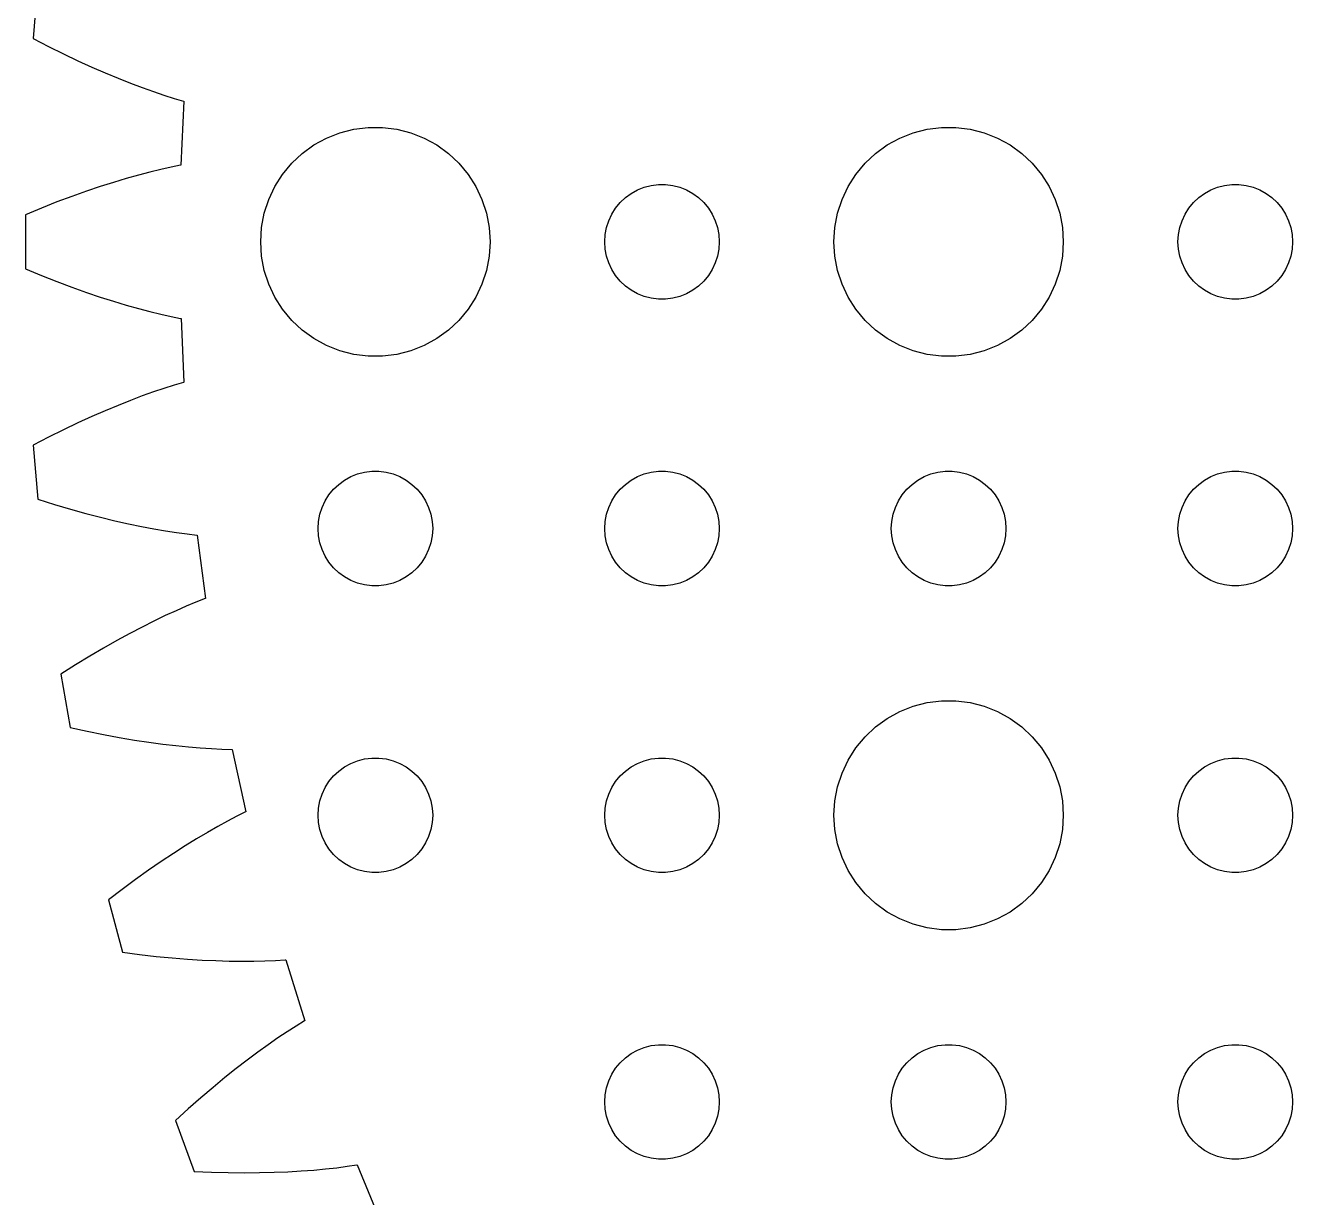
# Model space of a CAD drawing. Header units: metres. Extents: x -69 to 69, y 41 to 289.
# Drawn here: x -69.16 to -36, y 195 to 225.66 of the extents above; entities that cross this region are included whole.
import ezdxf

# ---------------------------------------------------------------- set-up
doc = ezdxf.new("R2010")
doc.units = ezdxf.units.M

msp = doc.modelspace()

# ---------------------------------------------------------------- linework, layer by layer
for p, q in [((-68.8321, 226.733), (-68.9556, 225.322)), ((-68.9556, 225.322), (-68.552, 225.112)), ((-68.552, 225.112), (-68.161, 224.918)), ((-68.161, 224.918), (-67.783, 224.738)), ((-67.783, 224.738), (-67.4184, 224.571)), ((-67.4184, 224.571), (-67.0674, 224.418)), ((-67.0674, 224.418), (-66.7305, 224.278)), ((-66.7305, 224.278), (-66.4079, 224.15)), ((-66.4079, 224.15), (-66.1001, 224.033)), ((-66.1001, 224.033), (-65.8072, 223.928)), ((-65.8072, 223.928), (-65.5295, 223.834)), ((-65.5295, 223.834), (-65.2675, 223.75)), ((-65.2675, 223.75), (-65.0212, 223.676)), ((-65.0096, 223.675), (-65.0856, 222.005)), ((-65.0212, 223.676), (-65.0096, 223.675)), ((-61.2773, 222.714), (-60.927, 222.853)), ((-60.927, 222.853), (-60.5621, 222.947)), ((-60.5621, 222.947), (-60.1884, 222.994)), ((-60.1884, 222.994), (-59.8116, 222.994)), ((-59.8116, 222.994), (-59.4379, 222.947)), ((-59.4379, 222.947), (-59.0729, 222.853)), ((-59.0729, 222.853), (-58.7227, 222.714)), ((-46.2773, 222.714), (-45.927, 222.853)), ((-45.927, 222.853), (-45.5621, 222.947)), ((-45.5621, 222.947), (-45.1884, 222.994)), ((-45.1884, 222.994), (-44.8116, 222.994)), ((-44.8116, 222.994), (-44.4379, 222.947)), ((-44.4379, 222.947), (-44.0729, 222.853)), ((-44.0729, 222.853), (-43.7227, 222.714)), ((-61.9123, 222.312), (-61.6075, 222.533)), ((-61.6075, 222.533), (-61.2773, 222.714)), ((-58.7227, 222.714), (-58.3925, 222.533)), ((-58.3925, 222.533), (-58.0877, 222.312)), ((-46.9123, 222.312), (-46.6075, 222.533)), ((-46.6075, 222.533), (-46.2773, 222.714)), ((-43.7227, 222.714), (-43.3925, 222.533)), ((-43.3925, 222.533), (-43.0877, 222.312)), ((-62.1869, 222.054), (-61.9123, 222.312)), ((-58.0877, 222.312), (-57.8131, 222.054)), ((-47.1869, 222.054), (-46.9123, 222.312)), ((-43.0877, 222.312), (-42.8131, 222.054)), ((-65.8992, 221.822), (-66.2001, 221.743)), ((-65.6144, 221.892), (-65.8992, 221.822)), ((-65.3459, 221.953), (-65.6144, 221.892)), ((-65.0941, 222.005), (-65.3459, 221.953)), ((-65.0856, 222.005), (-65.0941, 222.005)), ((-62.427, 221.763), (-62.1869, 222.054)), ((-57.8131, 222.054), (-57.5729, 221.763)), ((-47.427, 221.763), (-47.1869, 222.054)), ((-42.8131, 222.054), (-42.5729, 221.763)), ((-66.8494, 221.555), (-67.1973, 221.444)), ((-66.5169, 221.654), (-66.8494, 221.555)), ((-66.2001, 221.743), (-66.5169, 221.654)), ((-62.6289, 221.445), (-62.427, 221.763)), ((-57.5729, 221.763), (-57.3711, 221.445)), ((-52.7811, 221.473), (-52.5942, 221.497)), ((-52.5942, 221.497), (-52.4058, 221.497)), ((-52.4058, 221.497), (-52.2189, 221.473)), ((-47.6289, 221.445), (-47.427, 221.763)), ((-42.5729, 221.763), (-42.3711, 221.445)), ((-37.7811, 221.473), (-37.5942, 221.497)), ((-37.5942, 221.497), (-37.4058, 221.497)), ((-37.4058, 221.497), (-37.2189, 221.473)), ((-67.938, 221.188), (-68.3303, 221.042)), ((-67.5602, 221.322), (-67.938, 221.188)), ((-67.1973, 221.444), (-67.5602, 221.322)), ((-62.7893, 221.104), (-62.6289, 221.445)), ((-57.3711, 221.445), (-57.2107, 221.104)), ((-53.4561, 221.156), (-53.3037, 221.266)), ((-53.3037, 221.266), (-53.1387, 221.357)), ((-53.1387, 221.357), (-52.9635, 221.427)), ((-52.9635, 221.427), (-52.7811, 221.473)), ((-52.2189, 221.473), (-52.0365, 221.427)), ((-52.0365, 221.427), (-51.8613, 221.357)), ((-51.8613, 221.357), (-51.6963, 221.266)), ((-51.6963, 221.266), (-51.5439, 221.156)), ((-47.7893, 221.104), (-47.6289, 221.445)), ((-42.3711, 221.445), (-42.2107, 221.104)), ((-38.4561, 221.156), (-38.3037, 221.266)), ((-38.3037, 221.266), (-38.1387, 221.357)), ((-38.1387, 221.357), (-37.9635, 221.427)), ((-37.9635, 221.427), (-37.7811, 221.473)), ((-37.2189, 221.473), (-37.0365, 221.427)), ((-37.0365, 221.427), (-36.8613, 221.357)), ((-36.8613, 221.357), (-36.6963, 221.266)), ((-36.6963, 221.266), (-36.5439, 221.156)), ((-68.7367, 220.882), (-69.157, 220.708)), ((-68.3303, 221.042), (-68.7367, 220.882)), ((-62.9057, 220.746), (-62.7893, 221.104)), ((-57.2107, 221.104), (-57.0942, 220.746)), ((-53.8145, 220.723), (-53.7135, 220.882)), ((-53.7135, 220.882), (-53.5934, 221.027)), ((-53.5934, 221.027), (-53.4561, 221.156)), ((-51.5439, 221.156), (-51.4065, 221.027)), ((-51.4065, 221.027), (-51.2865, 220.882)), ((-51.2865, 220.882), (-51.1855, 220.723)), ((-47.9057, 220.746), (-47.7893, 221.104)), ((-42.2107, 221.104), (-42.0942, 220.746)), ((-38.8145, 220.723), (-38.7135, 220.882)), ((-38.7135, 220.882), (-38.5934, 221.027)), ((-38.5934, 221.027), (-38.4561, 221.156)), ((-36.5439, 221.156), (-36.4065, 221.027)), ((-36.4065, 221.027), (-36.2865, 220.882)), ((-36.2865, 220.882), (-36.1855, 220.723)), ((-69.157, 220.708), (-69.157, 219.292)), ((-62.9763, 220.376), (-62.9057, 220.746)), ((-57.0942, 220.746), (-57.0237, 220.376)), ((-53.9529, 220.373), (-53.8947, 220.552)), ((-53.8947, 220.552), (-53.8145, 220.723)), ((-51.1855, 220.723), (-51.1053, 220.552)), ((-51.1053, 220.552), (-51.0471, 220.373)), ((-47.9763, 220.376), (-47.9057, 220.746)), ((-42.0942, 220.746), (-42.0237, 220.376)), ((-38.9529, 220.373), (-38.8947, 220.552)), ((-38.8947, 220.552), (-38.8145, 220.723)), ((-36.1855, 220.723), (-36.1053, 220.552)), ((-36.1053, 220.552), (-36.0471, 220.373)), ((-63, 220), (-62.9763, 220.376)), ((-57.0237, 220.376), (-57, 220)), ((-54, 220), (-53.9882, 220.188)), ((-53.9882, 220.188), (-53.9529, 220.373)), ((-51.0471, 220.373), (-51.0118, 220.188)), ((-51.0118, 220.188), (-51, 220)), ((-48, 220), (-47.9763, 220.376)), ((-42.0237, 220.376), (-42, 220)), ((-39, 220), (-38.9882, 220.188)), ((-38.9882, 220.188), (-38.9529, 220.373)), ((-36.0471, 220.373), (-36.0118, 220.188)), ((-36.0118, 220.188), (-36, 220)), ((-62.9763, 219.624), (-63, 220)), ((-57, 220), (-57.0237, 219.624)), ((-53.9882, 219.812), (-54, 220)), ((-51, 220), (-51.0118, 219.812)), ((-47.9763, 219.624), (-48, 220)), ((-42, 220), (-42.0237, 219.624)), ((-38.9882, 219.812), (-39, 220)), ((-36, 220), (-36.0118, 219.812)), ((-62.9057, 219.254), (-62.9763, 219.624)), ((-57.0237, 219.624), (-57.0942, 219.254)), ((-53.9529, 219.627), (-53.9882, 219.812)), ((-53.8947, 219.448), (-53.9529, 219.627)), ((-51.0471, 219.627), (-51.1053, 219.448)), ((-51.0118, 219.812), (-51.0471, 219.627)), ((-47.9057, 219.254), (-47.9763, 219.624)), ((-42.0237, 219.624), (-42.0942, 219.254)), ((-38.9529, 219.627), (-38.9882, 219.812)), ((-38.8947, 219.448), (-38.9529, 219.627)), ((-36.0471, 219.627), (-36.1053, 219.448)), ((-36.0118, 219.812), (-36.0471, 219.627)), ((-69.157, 219.292), (-68.7367, 219.118)), ((-62.7893, 218.896), (-62.9057, 219.254)), ((-57.0942, 219.254), (-57.2107, 218.896)), ((-53.8145, 219.277), (-53.8947, 219.448)), ((-53.7135, 219.118), (-53.8145, 219.277)), ((-51.1855, 219.277), (-51.2865, 219.118)), ((-51.1053, 219.448), (-51.1855, 219.277)), ((-47.7893, 218.896), (-47.9057, 219.254)), ((-42.0942, 219.254), (-42.2107, 218.896)), ((-38.8145, 219.277), (-38.8947, 219.448)), ((-38.7135, 219.118), (-38.8145, 219.277)), ((-36.1855, 219.277), (-36.2865, 219.118)), ((-36.1053, 219.448), (-36.1855, 219.277)), ((-68.7367, 219.118), (-68.3303, 218.958)), ((-68.3303, 218.958), (-67.938, 218.812)), ((-62.6289, 218.555), (-62.7893, 218.896)), ((-57.2107, 218.896), (-57.3711, 218.555)), ((-53.5934, 218.973), (-53.7135, 219.118)), ((-53.4561, 218.844), (-53.5934, 218.973)), ((-53.3037, 218.734), (-53.4561, 218.844)), ((-51.5439, 218.844), (-51.6963, 218.734)), ((-51.4065, 218.973), (-51.5439, 218.844)), ((-51.2865, 219.118), (-51.4065, 218.973)), ((-47.6289, 218.555), (-47.7893, 218.896)), ((-42.2107, 218.896), (-42.3711, 218.555)), ((-38.5934, 218.973), (-38.7135, 219.118)), ((-38.4561, 218.844), (-38.5934, 218.973)), ((-38.3037, 218.734), (-38.4561, 218.844)), ((-36.5439, 218.844), (-36.6963, 218.734)), ((-36.4065, 218.973), (-36.5439, 218.844)), ((-36.2865, 219.118), (-36.4065, 218.973)), ((-67.938, 218.812), (-67.5602, 218.678)), ((-67.5602, 218.678), (-67.1973, 218.556)), ((-67.1973, 218.556), (-66.8494, 218.445)), ((-62.427, 218.237), (-62.6289, 218.555)), ((-57.3711, 218.555), (-57.5729, 218.237)), ((-53.1387, 218.643), (-53.3037, 218.734)), ((-52.9635, 218.573), (-53.1387, 218.643)), ((-52.7811, 218.527), (-52.9635, 218.573)), ((-52.5942, 218.503), (-52.7811, 218.527)), ((-52.2189, 218.527), (-52.4058, 218.503)), ((-52.0365, 218.573), (-52.2189, 218.527)), ((-51.8613, 218.643), (-52.0365, 218.573)), ((-51.6963, 218.734), (-51.8613, 218.643)), ((-47.427, 218.237), (-47.6289, 218.555)), ((-42.3711, 218.555), (-42.5729, 218.237)), ((-38.1387, 218.643), (-38.3037, 218.734)), ((-37.9635, 218.573), (-38.1387, 218.643)), ((-37.7811, 218.527), (-37.9635, 218.573)), ((-37.5942, 218.503), (-37.7811, 218.527)), ((-37.2189, 218.527), (-37.4058, 218.503)), ((-37.0365, 218.573), (-37.2189, 218.527)), ((-36.8613, 218.643), (-37.0365, 218.573)), ((-36.6963, 218.734), (-36.8613, 218.643)), ((-66.8494, 218.445), (-66.5169, 218.346)), ((-66.5169, 218.346), (-66.2001, 218.257)), ((-66.2001, 218.257), (-65.8992, 218.178)), ((-65.8992, 218.178), (-65.6144, 218.108)), ((-62.1869, 217.946), (-62.427, 218.237)), ((-57.5729, 218.237), (-57.8131, 217.946)), ((-52.4058, 218.503), (-52.5942, 218.503)), ((-47.1869, 217.946), (-47.427, 218.237)), ((-42.5729, 218.237), (-42.8131, 217.946)), ((-37.4058, 218.503), (-37.5942, 218.503)), ((-65.6144, 218.108), (-65.3459, 218.047)), ((-65.3459, 218.047), (-65.0941, 217.995)), ((-65.0941, 217.995), (-65.0826, 217.995)), ((-65.0826, 217.995), (-65.0127, 216.325)), ((-61.9123, 217.688), (-62.1869, 217.946)), ((-57.8131, 217.946), (-58.0877, 217.688)), ((-46.9123, 217.688), (-47.1869, 217.946)), ((-42.8131, 217.946), (-43.0877, 217.688)), ((-61.6075, 217.467), (-61.9123, 217.688)), ((-58.0877, 217.688), (-58.3925, 217.467)), ((-46.6075, 217.467), (-46.9123, 217.688)), ((-43.0877, 217.688), (-43.3925, 217.467)), ((-61.2773, 217.286), (-61.6075, 217.467)), ((-60.927, 217.147), (-61.2773, 217.286)), ((-58.7227, 217.286), (-59.0729, 217.147)), ((-58.3925, 217.467), (-58.7227, 217.286)), ((-46.2773, 217.286), (-46.6075, 217.467)), ((-45.927, 217.147), (-46.2773, 217.286)), ((-43.7227, 217.286), (-44.0729, 217.147)), ((-43.3925, 217.467), (-43.7227, 217.286)), ((-60.5621, 217.053), (-60.927, 217.147)), ((-60.1884, 217.006), (-60.5621, 217.053)), ((-59.8116, 217.006), (-60.1884, 217.006)), ((-59.4379, 217.053), (-59.8116, 217.006)), ((-59.0729, 217.147), (-59.4379, 217.053)), ((-45.5621, 217.053), (-45.927, 217.147)), ((-45.1884, 217.006), (-45.5621, 217.053)), ((-44.8116, 217.006), (-45.1884, 217.006)), ((-44.4379, 217.053), (-44.8116, 217.006)), ((-44.0729, 217.147), (-44.4379, 217.053)), ((-65.2675, 216.25), (-65.5295, 216.166)), ((-65.0212, 216.324), (-65.2675, 216.25)), ((-65.0127, 216.325), (-65.0212, 216.324)), ((-66.1001, 215.967), (-66.4079, 215.85)), ((-65.8072, 216.072), (-66.1001, 215.967)), ((-65.5295, 216.166), (-65.8072, 216.072)), ((-67.0674, 215.582), (-67.4184, 215.429)), ((-66.7305, 215.722), (-67.0674, 215.582)), ((-66.4079, 215.85), (-66.7305, 215.722)), ((-67.783, 215.262), (-68.161, 215.082)), ((-67.4184, 215.429), (-67.783, 215.262)), ((-68.552, 214.888), (-68.9556, 214.678)), ((-68.161, 215.082), (-68.552, 214.888)), ((-68.9556, 214.678), (-68.8321, 213.267)), ((-60.6387, 213.857), (-60.4635, 213.927)), ((-60.4635, 213.927), (-60.2811, 213.973)), ((-60.2811, 213.973), (-60.0942, 213.997)), ((-60.0942, 213.997), (-59.9058, 213.997)), ((-59.9058, 213.997), (-59.7189, 213.973)), ((-59.7189, 213.973), (-59.5365, 213.927)), ((-59.5365, 213.927), (-59.3613, 213.857)), ((-53.1387, 213.857), (-52.9635, 213.927)), ((-52.9635, 213.927), (-52.7811, 213.973)), ((-52.7811, 213.973), (-52.5942, 213.997)), ((-52.5942, 213.997), (-52.4058, 213.997)), ((-52.4058, 213.997), (-52.2189, 213.973)), ((-52.2189, 213.973), (-52.0365, 213.927)), ((-52.0365, 213.927), (-51.8613, 213.857)), ((-45.6387, 213.857), (-45.4635, 213.927)), ((-45.4635, 213.927), (-45.2811, 213.973)), ((-45.2811, 213.973), (-45.0942, 213.997)), ((-45.0942, 213.997), (-44.9058, 213.997)), ((-44.9058, 213.997), (-44.7189, 213.973)), ((-44.7189, 213.973), (-44.5365, 213.927)), ((-44.5365, 213.927), (-44.3613, 213.857)), ((-38.1387, 213.857), (-37.9635, 213.927)), ((-37.9635, 213.927), (-37.7811, 213.973)), ((-37.7811, 213.973), (-37.5942, 213.997)), ((-37.5942, 213.997), (-37.4058, 213.997)), ((-37.4058, 213.997), (-37.2189, 213.973)), ((-37.2189, 213.973), (-37.0365, 213.927)), ((-37.0365, 213.927), (-36.8613, 213.857)), ((-61.0934, 213.527), (-60.9561, 213.656)), ((-60.9561, 213.656), (-60.8037, 213.766)), ((-60.8037, 213.766), (-60.6387, 213.857)), ((-59.3613, 213.857), (-59.1963, 213.766)), ((-59.1963, 213.766), (-59.0439, 213.656)), ((-59.0439, 213.656), (-58.9065, 213.527)), ((-53.5934, 213.527), (-53.4561, 213.656)), ((-53.4561, 213.656), (-53.3037, 213.766)), ((-53.3037, 213.766), (-53.1387, 213.857)), ((-51.8613, 213.857), (-51.6963, 213.766)), ((-51.6963, 213.766), (-51.5439, 213.656)), ((-51.5439, 213.656), (-51.4065, 213.527)), ((-46.0934, 213.527), (-45.9561, 213.656)), ((-45.9561, 213.656), (-45.8037, 213.766)), ((-45.8037, 213.766), (-45.6387, 213.857)), ((-44.3613, 213.857), (-44.1963, 213.766)), ((-44.1963, 213.766), (-44.0439, 213.656)), ((-44.0439, 213.656), (-43.9065, 213.527)), ((-38.5934, 213.527), (-38.4561, 213.656)), ((-38.4561, 213.656), (-38.3037, 213.766)), ((-38.3037, 213.766), (-38.1387, 213.857)), ((-36.8613, 213.857), (-36.6963, 213.766)), ((-36.6963, 213.766), (-36.5439, 213.656)), ((-36.5439, 213.656), (-36.4065, 213.527)), ((-68.8321, 213.267), (-68.3983, 213.131)), ((-61.3947, 213.052), (-61.3145, 213.223)), ((-61.3145, 213.223), (-61.2135, 213.382)), ((-61.2135, 213.382), (-61.0934, 213.527)), ((-58.9065, 213.527), (-58.7865, 213.382)), ((-58.7865, 213.382), (-58.6855, 213.223)), ((-58.6855, 213.223), (-58.6053, 213.052)), ((-53.8947, 213.052), (-53.8145, 213.223)), ((-53.8145, 213.223), (-53.7135, 213.382)), ((-53.7135, 213.382), (-53.5934, 213.527)), ((-51.4065, 213.527), (-51.2865, 213.382)), ((-51.2865, 213.382), (-51.1855, 213.223)), ((-51.1855, 213.223), (-51.1053, 213.052)), ((-46.3947, 213.052), (-46.3145, 213.223)), ((-46.3145, 213.223), (-46.2135, 213.382)), ((-46.2135, 213.382), (-46.0934, 213.527)), ((-43.9065, 213.527), (-43.7865, 213.382)), ((-43.7865, 213.382), (-43.6855, 213.223)), ((-43.6855, 213.223), (-43.6053, 213.052)), ((-38.8947, 213.052), (-38.8145, 213.223)), ((-38.8145, 213.223), (-38.7135, 213.382)), ((-38.7135, 213.382), (-38.5934, 213.527)), ((-36.4065, 213.527), (-36.2865, 213.382)), ((-36.2865, 213.382), (-36.1855, 213.223)), ((-36.1855, 213.223), (-36.1053, 213.052)), ((-68.3983, 213.131), (-67.9795, 213.007)), ((-67.9795, 213.007), (-67.5759, 212.895)), ((-67.5759, 212.895), (-67.1879, 212.795)), ((-61.4882, 212.688), (-61.4529, 212.873)), ((-61.4529, 212.873), (-61.3947, 213.052)), ((-58.6053, 213.052), (-58.5471, 212.873)), ((-58.5471, 212.873), (-58.5118, 212.688)), ((-53.9882, 212.688), (-53.9529, 212.873)), ((-53.9529, 212.873), (-53.8947, 213.052)), ((-51.1053, 213.052), (-51.0471, 212.873)), ((-51.0471, 212.873), (-51.0118, 212.688)), ((-46.4882, 212.688), (-46.4529, 212.873)), ((-46.4529, 212.873), (-46.3947, 213.052)), ((-43.6053, 213.052), (-43.5471, 212.873)), ((-43.5471, 212.873), (-43.5118, 212.688)), ((-38.9882, 212.688), (-38.9529, 212.873)), ((-38.9529, 212.873), (-38.8947, 213.052)), ((-36.1053, 213.052), (-36.0471, 212.873)), ((-36.0471, 212.873), (-36.0118, 212.688)), ((-67.1879, 212.795), (-66.8157, 212.705)), ((-66.8157, 212.705), (-66.4595, 212.625)), ((-66.4595, 212.625), (-66.1196, 212.555)), ((-66.1196, 212.555), (-65.7962, 212.494)), ((-61.5, 212.5), (-61.4882, 212.688)), ((-58.5118, 212.688), (-58.5, 212.5)), ((-54, 212.5), (-53.9882, 212.688)), ((-51.0118, 212.688), (-51, 212.5)), ((-46.5, 212.5), (-46.4882, 212.688)), ((-43.5118, 212.688), (-43.5, 212.5)), ((-39, 212.5), (-38.9882, 212.688)), ((-36.0118, 212.688), (-36, 212.5)), ((-65.7962, 212.494), (-65.4896, 212.442)), ((-65.4896, 212.442), (-65.1998, 212.397)), ((-65.1998, 212.397), (-64.9271, 212.36)), ((-64.9271, 212.36), (-64.6716, 212.329)), ((-64.6716, 212.329), (-64.6601, 212.33)), ((-64.6601, 212.33), (-64.445, 210.673)), ((-61.4882, 212.312), (-61.5, 212.5)), ((-61.4529, 212.127), (-61.4882, 212.312)), ((-58.5118, 212.312), (-58.5471, 212.127)), ((-58.5, 212.5), (-58.5118, 212.312)), ((-53.9882, 212.312), (-54, 212.5)), ((-53.9529, 212.127), (-53.9882, 212.312)), ((-51.0118, 212.312), (-51.0471, 212.127)), ((-51, 212.5), (-51.0118, 212.312)), ((-46.4882, 212.312), (-46.5, 212.5)), ((-46.4529, 212.127), (-46.4882, 212.312)), ((-43.5118, 212.312), (-43.5471, 212.127)), ((-43.5, 212.5), (-43.5118, 212.312)), ((-38.9882, 212.312), (-39, 212.5)), ((-38.9529, 212.127), (-38.9882, 212.312)), ((-36.0118, 212.312), (-36.0471, 212.127)), ((-36, 212.5), (-36.0118, 212.312)), ((-61.3947, 211.948), (-61.4529, 212.127)), ((-61.3145, 211.777), (-61.3947, 211.948)), ((-58.6053, 211.948), (-58.6855, 211.777)), ((-58.5471, 212.127), (-58.6053, 211.948)), ((-53.8947, 211.948), (-53.9529, 212.127)), ((-53.8145, 211.777), (-53.8947, 211.948)), ((-51.1053, 211.948), (-51.1855, 211.777)), ((-51.0471, 212.127), (-51.1053, 211.948)), ((-46.3947, 211.948), (-46.4529, 212.127)), ((-46.3145, 211.777), (-46.3947, 211.948)), ((-43.6053, 211.948), (-43.6855, 211.777)), ((-43.5471, 212.127), (-43.6053, 211.948)), ((-38.8947, 211.948), (-38.9529, 212.127)), ((-38.8145, 211.777), (-38.8947, 211.948)), ((-36.1053, 211.948), (-36.1855, 211.777)), ((-36.0471, 212.127), (-36.1053, 211.948)), ((-61.2135, 211.618), (-61.3145, 211.777)), ((-61.0934, 211.473), (-61.2135, 211.618)), ((-58.7865, 211.618), (-58.9065, 211.473)), ((-58.6855, 211.777), (-58.7865, 211.618)), ((-53.7135, 211.618), (-53.8145, 211.777)), ((-53.5934, 211.473), (-53.7135, 211.618)), ((-51.2865, 211.618), (-51.4065, 211.473)), ((-51.1855, 211.777), (-51.2865, 211.618)), ((-46.2135, 211.618), (-46.3145, 211.777)), ((-46.0934, 211.473), (-46.2135, 211.618)), ((-43.7865, 211.618), (-43.9065, 211.473)), ((-43.6855, 211.777), (-43.7865, 211.618)), ((-38.7135, 211.618), (-38.8145, 211.777)), ((-38.5934, 211.473), (-38.7135, 211.618)), ((-36.2865, 211.618), (-36.4065, 211.473)), ((-36.1855, 211.777), (-36.2865, 211.618)), ((-60.9561, 211.344), (-61.0934, 211.473)), ((-60.8037, 211.234), (-60.9561, 211.344)), ((-60.6387, 211.143), (-60.8037, 211.234)), ((-59.1963, 211.234), (-59.3613, 211.143)), ((-59.0439, 211.344), (-59.1963, 211.234)), ((-58.9065, 211.473), (-59.0439, 211.344)), ((-53.4561, 211.344), (-53.5934, 211.473)), ((-53.3037, 211.234), (-53.4561, 211.344)), ((-53.1387, 211.143), (-53.3037, 211.234)), ((-51.6963, 211.234), (-51.8613, 211.143)), ((-51.5439, 211.344), (-51.6963, 211.234)), ((-51.4065, 211.473), (-51.5439, 211.344)), ((-45.9561, 211.344), (-46.0934, 211.473)), ((-45.8037, 211.234), (-45.9561, 211.344)), ((-45.6387, 211.143), (-45.8037, 211.234)), ((-44.1963, 211.234), (-44.3613, 211.143)), ((-44.0439, 211.344), (-44.1963, 211.234)), ((-43.9065, 211.473), (-44.0439, 211.344)), ((-38.4561, 211.344), (-38.5934, 211.473)), ((-38.3037, 211.234), (-38.4561, 211.344)), ((-38.1387, 211.143), (-38.3037, 211.234)), ((-36.6963, 211.234), (-36.8613, 211.143)), ((-36.5439, 211.344), (-36.6963, 211.234)), ((-36.4065, 211.473), (-36.5439, 211.344)), ((-60.4635, 211.073), (-60.6387, 211.143)), ((-60.2811, 211.027), (-60.4635, 211.073)), ((-60.0942, 211.003), (-60.2811, 211.027)), ((-59.9058, 211.003), (-60.0942, 211.003)), ((-59.7189, 211.027), (-59.9058, 211.003)), ((-59.5365, 211.073), (-59.7189, 211.027)), ((-59.3613, 211.143), (-59.5365, 211.073)), ((-52.9635, 211.073), (-53.1387, 211.143)), ((-52.7811, 211.027), (-52.9635, 211.073)), ((-52.5942, 211.003), (-52.7811, 211.027)), ((-52.4058, 211.003), (-52.5942, 211.003)), ((-52.2189, 211.027), (-52.4058, 211.003)), ((-52.0365, 211.073), (-52.2189, 211.027)), ((-51.8613, 211.143), (-52.0365, 211.073)), ((-45.4635, 211.073), (-45.6387, 211.143)), ((-45.2811, 211.027), (-45.4635, 211.073)), ((-45.0942, 211.003), (-45.2811, 211.027)), ((-44.9058, 211.003), (-45.0942, 211.003)), ((-44.7189, 211.027), (-44.9058, 211.003)), ((-44.5365, 211.073), (-44.7189, 211.027)), ((-44.3613, 211.143), (-44.5365, 211.073)), ((-37.9635, 211.073), (-38.1387, 211.143)), ((-37.7811, 211.027), (-37.9635, 211.073)), ((-37.5942, 211.003), (-37.7811, 211.027)), ((-37.4058, 211.003), (-37.5942, 211.003)), ((-37.2189, 211.027), (-37.4058, 211.003)), ((-37.0365, 211.073), (-37.2189, 211.027)), ((-36.8613, 211.143), (-37.0365, 211.073)), ((-64.6922, 210.576), (-64.946, 210.469)), ((-64.4534, 210.671), (-64.6922, 210.576)), ((-64.445, 210.673), (-64.4534, 210.671)), ((-65.497, 210.221), (-65.7936, 210.078)), ((-65.2144, 210.351), (-65.497, 210.221)), ((-64.946, 210.469), (-65.2144, 210.351)), ((-66.1037, 209.923), (-66.4271, 209.754)), ((-65.7936, 210.078), (-66.1037, 209.923)), ((-66.7634, 209.57), (-67.1122, 209.373)), ((-66.4271, 209.754), (-66.7634, 209.57)), ((-67.1122, 209.373), (-67.473, 209.16)), ((-67.8456, 208.932), (-68.2294, 208.689)), ((-67.473, 209.16), (-67.8456, 208.932)), ((-68.2294, 208.689), (-67.9834, 207.293)), ((-45.927, 207.853), (-45.5621, 207.947)), ((-45.5621, 207.947), (-45.1884, 207.994)), ((-45.1884, 207.994), (-44.8116, 207.994)), ((-44.8116, 207.994), (-44.4379, 207.947)), ((-44.4379, 207.947), (-44.0729, 207.853)), ((-46.6075, 207.533), (-46.2773, 207.714)), ((-46.2773, 207.714), (-45.927, 207.853)), ((-44.0729, 207.853), (-43.7227, 207.714)), ((-43.7227, 207.714), (-43.3925, 207.533)), ((-67.9834, 207.293), (-67.5393, 207.196)), ((-47.1869, 207.054), (-46.9123, 207.312)), ((-46.9123, 207.312), (-46.6075, 207.533)), ((-43.3925, 207.533), (-43.0877, 207.312)), ((-43.0877, 207.312), (-42.8131, 207.054)), ((-67.5393, 207.196), (-67.1113, 207.109)), ((-67.1113, 207.109), (-66.6995, 207.033)), ((-66.6995, 207.033), (-66.3042, 206.966)), ((-66.3042, 206.966), (-65.9256, 206.909)), ((-65.9256, 206.909), (-65.5638, 206.861)), ((-47.427, 206.763), (-47.1869, 207.054)), ((-42.8131, 207.054), (-42.5729, 206.763)), ((-65.5638, 206.861), (-65.2191, 206.821)), ((-65.2191, 206.821), (-64.8917, 206.788)), ((-64.8917, 206.788), (-64.5816, 206.762)), ((-64.5816, 206.762), (-64.289, 206.743)), ((-64.289, 206.743), (-64.0141, 206.73)), ((-64.0141, 206.73), (-63.757, 206.722)), ((-63.757, 206.722), (-63.7457, 206.724)), ((-63.7457, 206.724), (-63.3868, 205.091)), ((-47.6289, 206.445), (-47.427, 206.763)), ((-42.5729, 206.763), (-42.3711, 206.445)), ((-60.9561, 206.156), (-60.8037, 206.266)), ((-60.8037, 206.266), (-60.6387, 206.357)), ((-60.6387, 206.357), (-60.4635, 206.427)), ((-60.4635, 206.427), (-60.2811, 206.473)), ((-60.2811, 206.473), (-60.0942, 206.497)), ((-60.0942, 206.497), (-59.9058, 206.497)), ((-59.9058, 206.497), (-59.7189, 206.473)), ((-59.7189, 206.473), (-59.5365, 206.427)), ((-59.5365, 206.427), (-59.3613, 206.357)), ((-59.3613, 206.357), (-59.1963, 206.266)), ((-59.1963, 206.266), (-59.0439, 206.156)), ((-53.4561, 206.156), (-53.3037, 206.266)), ((-53.3037, 206.266), (-53.1387, 206.357)), ((-53.1387, 206.357), (-52.9635, 206.427)), ((-52.9635, 206.427), (-52.7811, 206.473)), ((-52.7811, 206.473), (-52.5942, 206.497)), ((-52.5942, 206.497), (-52.4058, 206.497)), ((-52.4058, 206.497), (-52.2189, 206.473)), ((-52.2189, 206.473), (-52.0365, 206.427)), ((-52.0365, 206.427), (-51.8613, 206.357)), ((-51.8613, 206.357), (-51.6963, 206.266)), ((-51.6963, 206.266), (-51.5439, 206.156)), ((-47.7893, 206.104), (-47.6289, 206.445)), ((-42.3711, 206.445), (-42.2107, 206.104)), ((-38.4561, 206.156), (-38.3037, 206.266)), ((-38.3037, 206.266), (-38.1387, 206.357)), ((-38.1387, 206.357), (-37.9635, 206.427)), ((-37.9635, 206.427), (-37.7811, 206.473)), ((-37.7811, 206.473), (-37.5942, 206.497)), ((-37.5942, 206.497), (-37.4058, 206.497)), ((-37.4058, 206.497), (-37.2189, 206.473)), ((-37.2189, 206.473), (-37.0365, 206.427)), ((-37.0365, 206.427), (-36.8613, 206.357)), ((-36.8613, 206.357), (-36.6963, 206.266)), ((-36.6963, 206.266), (-36.5439, 206.156)), ((-61.2135, 205.882), (-61.0934, 206.027)), ((-61.0934, 206.027), (-60.9561, 206.156)), ((-59.0439, 206.156), (-58.9065, 206.027)), ((-58.9065, 206.027), (-58.7865, 205.882)), ((-53.7135, 205.882), (-53.5934, 206.027)), ((-53.5934, 206.027), (-53.4561, 206.156)), ((-51.5439, 206.156), (-51.4065, 206.027)), ((-51.4065, 206.027), (-51.2865, 205.882)), ((-47.9057, 205.746), (-47.7893, 206.104)), ((-42.2107, 206.104), (-42.0942, 205.746)), ((-38.7135, 205.882), (-38.5934, 206.027)), ((-38.5934, 206.027), (-38.4561, 206.156)), ((-36.5439, 206.156), (-36.4065, 206.027)), ((-36.4065, 206.027), (-36.2865, 205.882)), ((-61.3947, 205.552), (-61.3145, 205.723)), ((-61.3145, 205.723), (-61.2135, 205.882)), ((-58.7865, 205.882), (-58.6855, 205.723)), ((-58.6855, 205.723), (-58.6053, 205.552)), ((-53.8947, 205.552), (-53.8145, 205.723)), ((-53.8145, 205.723), (-53.7135, 205.882)), ((-51.2865, 205.882), (-51.1855, 205.723)), ((-51.1855, 205.723), (-51.1053, 205.552)), ((-47.9763, 205.376), (-47.9057, 205.746)), ((-42.0942, 205.746), (-42.0237, 205.376)), ((-38.8947, 205.552), (-38.8145, 205.723)), ((-38.8145, 205.723), (-38.7135, 205.882)), ((-36.2865, 205.882), (-36.1855, 205.723)), ((-36.1855, 205.723), (-36.1053, 205.552)), ((-61.4882, 205.188), (-61.4529, 205.373)), ((-61.4529, 205.373), (-61.3947, 205.552)), ((-58.6053, 205.552), (-58.5471, 205.373)), ((-58.5471, 205.373), (-58.5118, 205.188)), ((-53.9882, 205.188), (-53.9529, 205.373)), ((-53.9529, 205.373), (-53.8947, 205.552)), ((-51.1053, 205.552), (-51.0471, 205.373)), ((-51.0471, 205.373), (-51.0118, 205.188)), ((-48, 205), (-47.9763, 205.376)), ((-42.0237, 205.376), (-42, 205)), ((-38.9882, 205.188), (-38.9529, 205.373)), ((-38.9529, 205.373), (-38.8947, 205.552)), ((-36.1053, 205.552), (-36.0471, 205.373)), ((-36.0471, 205.373), (-36.0118, 205.188)), ((-63.6247, 204.973), (-63.8682, 204.845)), ((-63.3951, 205.089), (-63.6247, 204.973)), ((-63.3868, 205.091), (-63.3951, 205.089)), ((-61.5, 205), (-61.4882, 205.188)), ((-61.4882, 204.812), (-61.5, 205)), ((-58.5118, 205.188), (-58.5, 205)), ((-58.5, 205), (-58.5118, 204.812)), ((-54, 205), (-53.9882, 205.188)), ((-53.9882, 204.812), (-54, 205)), ((-51.0118, 205.188), (-51, 205)), ((-51, 205), (-51.0118, 204.812)), ((-47.9763, 204.624), (-48, 205)), ((-42, 205), (-42.0237, 204.624)), ((-39, 205), (-38.9882, 205.188)), ((-38.9882, 204.812), (-39, 205)), ((-36.0118, 205.188), (-36, 205)), ((-36, 205), (-36.0118, 204.812)), ((-64.1252, 204.704), (-64.3954, 204.55)), ((-63.8682, 204.845), (-64.1252, 204.704)), ((-61.4529, 204.627), (-61.4882, 204.812)), ((-61.3947, 204.448), (-61.4529, 204.627)), ((-58.5471, 204.627), (-58.6053, 204.448)), ((-58.5118, 204.812), (-58.5471, 204.627)), ((-53.9529, 204.627), (-53.9882, 204.812)), ((-53.8947, 204.448), (-53.9529, 204.627)), ((-51.0471, 204.627), (-51.1053, 204.448)), ((-51.0118, 204.812), (-51.0471, 204.627)), ((-47.9057, 204.254), (-47.9763, 204.624)), ((-42.0237, 204.624), (-42.0942, 204.254)), ((-38.9529, 204.627), (-38.9882, 204.812)), ((-38.8947, 204.448), (-38.9529, 204.627)), ((-36.0471, 204.627), (-36.1053, 204.448)), ((-36.0118, 204.812), (-36.0471, 204.627)), ((-64.6785, 204.382), (-64.9739, 204.2)), ((-64.3954, 204.55), (-64.6785, 204.382)), ((-61.3145, 204.277), (-61.3947, 204.448)), ((-61.2135, 204.118), (-61.3145, 204.277)), ((-58.6855, 204.277), (-58.7865, 204.118)), ((-58.6053, 204.448), (-58.6855, 204.277)), ((-53.8145, 204.277), (-53.8947, 204.448)), ((-53.7135, 204.118), (-53.8145, 204.277)), ((-51.1855, 204.277), (-51.2865, 204.118)), ((-51.1053, 204.448), (-51.1855, 204.277)), ((-47.7893, 203.896), (-47.9057, 204.254)), ((-42.0942, 204.254), (-42.2107, 203.896)), ((-38.8145, 204.277), (-38.8947, 204.448)), ((-38.7135, 204.118), (-38.8145, 204.277)), ((-36.1855, 204.277), (-36.2865, 204.118)), ((-36.1053, 204.448), (-36.1855, 204.277)), ((-65.2813, 204.003), (-65.6004, 203.791)), ((-64.9739, 204.2), (-65.2813, 204.003)), ((-61.0934, 203.973), (-61.2135, 204.118)), ((-60.9561, 203.844), (-61.0934, 203.973)), ((-58.9065, 203.973), (-59.0439, 203.844)), ((-58.7865, 204.118), (-58.9065, 203.973)), ((-53.5934, 203.973), (-53.7135, 204.118)), ((-53.4561, 203.844), (-53.5934, 203.973)), ((-51.4065, 203.973), (-51.5439, 203.844)), ((-51.2865, 204.118), (-51.4065, 203.973)), ((-38.5934, 203.973), (-38.7135, 204.118)), ((-38.4561, 203.844), (-38.5934, 203.973)), ((-36.4065, 203.973), (-36.5439, 203.844)), ((-36.2865, 204.118), (-36.4065, 203.973)), ((-65.6004, 203.791), (-65.9306, 203.564)), ((-60.8037, 203.734), (-60.9561, 203.844)), ((-60.6387, 203.643), (-60.8037, 203.734)), ((-60.4635, 203.573), (-60.6387, 203.643)), ((-59.3613, 203.643), (-59.5365, 203.573)), ((-59.1963, 203.734), (-59.3613, 203.643)), ((-59.0439, 203.844), (-59.1963, 203.734)), ((-53.3037, 203.734), (-53.4561, 203.844)), ((-53.1387, 203.643), (-53.3037, 203.734)), ((-52.9635, 203.573), (-53.1387, 203.643)), ((-51.8613, 203.643), (-52.0365, 203.573)), ((-51.6963, 203.734), (-51.8613, 203.643)), ((-51.5439, 203.844), (-51.6963, 203.734)), ((-47.6289, 203.555), (-47.7893, 203.896)), ((-42.2107, 203.896), (-42.3711, 203.555)), ((-38.3037, 203.734), (-38.4561, 203.844)), ((-38.1387, 203.643), (-38.3037, 203.734)), ((-37.9635, 203.573), (-38.1387, 203.643)), ((-36.8613, 203.643), (-37.0365, 203.573)), ((-36.6963, 203.734), (-36.8613, 203.643)), ((-36.5439, 203.844), (-36.6963, 203.734)), ((-66.2715, 203.321), (-66.6228, 203.061)), ((-65.9306, 203.564), (-66.2715, 203.321)), ((-60.2811, 203.527), (-60.4635, 203.573)), ((-60.0942, 203.503), (-60.2811, 203.527)), ((-59.9058, 203.503), (-60.0942, 203.503)), ((-59.7189, 203.527), (-59.9058, 203.503)), ((-59.5365, 203.573), (-59.7189, 203.527)), ((-52.7811, 203.527), (-52.9635, 203.573)), ((-52.5942, 203.503), (-52.7811, 203.527)), ((-52.4058, 203.503), (-52.5942, 203.503)), ((-52.2189, 203.527), (-52.4058, 203.503)), ((-52.0365, 203.573), (-52.2189, 203.527)), ((-47.427, 203.237), (-47.6289, 203.555)), ((-42.3711, 203.555), (-42.5729, 203.237)), ((-37.7811, 203.527), (-37.9635, 203.573)), ((-37.5942, 203.503), (-37.7811, 203.527)), ((-37.4058, 203.503), (-37.5942, 203.503)), ((-37.2189, 203.527), (-37.4058, 203.503)), ((-37.0365, 203.573), (-37.2189, 203.527)), ((-66.6228, 203.061), (-66.9839, 202.785)), ((-47.1869, 202.946), (-47.427, 203.237)), ((-46.9123, 202.688), (-47.1869, 202.946)), ((-42.8131, 202.946), (-43.0877, 202.688)), ((-42.5729, 203.237), (-42.8131, 202.946)), ((-66.9839, 202.785), (-66.6172, 201.417)), ((-46.6075, 202.467), (-46.9123, 202.688)), ((-43.0877, 202.688), (-43.3925, 202.467)), ((-46.2773, 202.286), (-46.6075, 202.467)), ((-45.927, 202.147), (-46.2773, 202.286)), ((-43.7227, 202.286), (-44.0729, 202.147)), ((-43.3925, 202.467), (-43.7227, 202.286)), ((-45.5621, 202.053), (-45.927, 202.147)), ((-45.1884, 202.006), (-45.5621, 202.053)), ((-44.8116, 202.006), (-45.1884, 202.006)), ((-44.4379, 202.053), (-44.8116, 202.006)), ((-44.0729, 202.147), (-44.4379, 202.053)), ((-66.6172, 201.417), (-66.1664, 201.358)), ((-66.1664, 201.358), (-65.7324, 201.309)), ((-65.7324, 201.309), (-65.3155, 201.269)), ((-65.3155, 201.269), (-64.9159, 201.237)), ((-64.9159, 201.237), (-64.5338, 201.213)), ((-64.5338, 201.213), (-64.1692, 201.197)), ((-64.1692, 201.197), (-63.8223, 201.187)), ((-63.8223, 201.187), (-63.4933, 201.183)), ((-63.4933, 201.183), (-63.1821, 201.184)), ((-63.1821, 201.184), (-62.889, 201.191)), ((-62.889, 201.191), (-62.614, 201.201)), ((-62.614, 201.201), (-62.3571, 201.215)), ((-62.3571, 201.215), (-62.346, 201.219)), ((-62.346, 201.219), (-61.8463, 199.624)), ((-61.8543, 199.621), (-62.0729, 199.485)), ((-61.8463, 199.624), (-61.8543, 199.621)), ((-62.3043, 199.336), (-62.5481, 199.173)), ((-62.0729, 199.485), (-62.3043, 199.336)), ((-62.8038, 198.996), (-63.0711, 198.804)), ((-62.5481, 199.173), (-62.8038, 198.996)), ((-52.9635, 198.927), (-52.7811, 198.973)), ((-52.7811, 198.973), (-52.5942, 198.997)), ((-52.5942, 198.997), (-52.4058, 198.997)), ((-52.4058, 198.997), (-52.2189, 198.973)), ((-52.2189, 198.973), (-52.0365, 198.927)), ((-45.4635, 198.927), (-45.2811, 198.973)), ((-45.2811, 198.973), (-45.0942, 198.997)), ((-45.0942, 198.997), (-44.9058, 198.997)), ((-44.9058, 198.997), (-44.7189, 198.973)), ((-44.7189, 198.973), (-44.5365, 198.927)), ((-37.9635, 198.927), (-37.7811, 198.973)), ((-37.7811, 198.973), (-37.5942, 198.997)), ((-37.5942, 198.997), (-37.4058, 198.997)), ((-37.4058, 198.997), (-37.2189, 198.973)), ((-37.2189, 198.973), (-37.0365, 198.927)), ((-63.0711, 198.804), (-63.3495, 198.597)), ((-53.5934, 198.527), (-53.4561, 198.656)), ((-53.4561, 198.656), (-53.3037, 198.766)), ((-53.3037, 198.766), (-53.1387, 198.857)), ((-53.1387, 198.857), (-52.9635, 198.927)), ((-52.0365, 198.927), (-51.8613, 198.857)), ((-51.8613, 198.857), (-51.6963, 198.766)), ((-51.6963, 198.766), (-51.5439, 198.656)), ((-51.5439, 198.656), (-51.4065, 198.527)), ((-46.0934, 198.527), (-45.9561, 198.656)), ((-45.9561, 198.656), (-45.8037, 198.766)), ((-45.8037, 198.766), (-45.6387, 198.857)), ((-45.6387, 198.857), (-45.4635, 198.927)), ((-44.5365, 198.927), (-44.3613, 198.857)), ((-44.3613, 198.857), (-44.1963, 198.766)), ((-44.1963, 198.766), (-44.0439, 198.656)), ((-44.0439, 198.656), (-43.9065, 198.527)), ((-38.5934, 198.527), (-38.4561, 198.656)), ((-38.4561, 198.656), (-38.3037, 198.766)), ((-38.3037, 198.766), (-38.1387, 198.857)), ((-38.1387, 198.857), (-37.9635, 198.927)), ((-37.0365, 198.927), (-36.8613, 198.857)), ((-36.8613, 198.857), (-36.6963, 198.766)), ((-36.6963, 198.766), (-36.5439, 198.656)), ((-36.5439, 198.656), (-36.4065, 198.527)), ((-63.6387, 198.374), (-63.938, 198.136)), ((-63.3495, 198.597), (-63.6387, 198.374)), ((-53.8145, 198.223), (-53.7135, 198.382)), ((-53.7135, 198.382), (-53.5934, 198.527)), ((-51.4065, 198.527), (-51.2865, 198.382)), ((-51.2865, 198.382), (-51.1855, 198.223)), ((-46.3145, 198.223), (-46.2135, 198.382)), ((-46.2135, 198.382), (-46.0934, 198.527)), ((-43.9065, 198.527), (-43.7865, 198.382)), ((-43.7865, 198.382), (-43.6855, 198.223)), ((-38.8145, 198.223), (-38.7135, 198.382)), ((-38.7135, 198.382), (-38.5934, 198.527)), ((-36.4065, 198.527), (-36.2865, 198.382)), ((-36.2865, 198.382), (-36.1855, 198.223)), ((-63.938, 198.136), (-64.2472, 197.88)), ((-53.9529, 197.873), (-53.8947, 198.052)), ((-53.8947, 198.052), (-53.8145, 198.223)), ((-51.1855, 198.223), (-51.1053, 198.052)), ((-51.1053, 198.052), (-51.0471, 197.873)), ((-46.4529, 197.873), (-46.3947, 198.052)), ((-46.3947, 198.052), (-46.3145, 198.223)), ((-43.6855, 198.223), (-43.6053, 198.052)), ((-43.6053, 198.052), (-43.5471, 197.873)), ((-38.9529, 197.873), (-38.8947, 198.052)), ((-38.8947, 198.052), (-38.8145, 198.223)), ((-36.1855, 198.223), (-36.1053, 198.052)), ((-36.1053, 198.052), (-36.0471, 197.873)), ((-64.2472, 197.88), (-64.5657, 197.608)), ((-54, 197.5), (-53.9882, 197.688)), ((-53.9882, 197.688), (-53.9529, 197.873)), ((-51.0471, 197.873), (-51.0118, 197.688)), ((-51.0118, 197.688), (-51, 197.5)), ((-46.5, 197.5), (-46.4882, 197.688)), ((-46.4882, 197.688), (-46.4529, 197.873)), ((-43.5471, 197.873), (-43.5118, 197.688)), ((-43.5118, 197.688), (-43.5, 197.5)), ((-39, 197.5), (-38.9882, 197.688)), ((-38.9882, 197.688), (-38.9529, 197.873)), ((-36.0471, 197.873), (-36.0118, 197.688)), ((-36.0118, 197.688), (-36, 197.5)), ((-64.893, 197.319), (-65.2286, 197.013)), ((-64.5657, 197.608), (-64.893, 197.319)), ((-53.9882, 197.312), (-54, 197.5)), ((-53.9529, 197.127), (-53.9882, 197.312)), ((-51.0118, 197.312), (-51.0471, 197.127)), ((-51, 197.5), (-51.0118, 197.312)), ((-46.4882, 197.312), (-46.5, 197.5)), ((-46.4529, 197.127), (-46.4882, 197.312)), ((-43.5118, 197.312), (-43.5471, 197.127)), ((-43.5, 197.5), (-43.5118, 197.312)), ((-38.9882, 197.312), (-39, 197.5)), ((-38.9529, 197.127), (-38.9882, 197.312)), ((-36.0118, 197.312), (-36.0471, 197.127)), ((-36, 197.5), (-36.0118, 197.312)), ((-65.2286, 197.013), (-64.7441, 195.681)), ((-53.8947, 196.948), (-53.9529, 197.127)), ((-51.0471, 197.127), (-51.1053, 196.948)), ((-46.3947, 196.948), (-46.4529, 197.127)), ((-43.5471, 197.127), (-43.6053, 196.948)), ((-38.8947, 196.948), (-38.9529, 197.127)), ((-36.0471, 197.127), (-36.1053, 196.948)), ((-53.8145, 196.777), (-53.8947, 196.948)), ((-53.7135, 196.618), (-53.8145, 196.777)), ((-51.1855, 196.777), (-51.2865, 196.618)), ((-51.1053, 196.948), (-51.1855, 196.777)), ((-46.3145, 196.777), (-46.3947, 196.948)), ((-46.2135, 196.618), (-46.3145, 196.777)), ((-43.6855, 196.777), (-43.7865, 196.618)), ((-43.6053, 196.948), (-43.6855, 196.777)), ((-38.8145, 196.777), (-38.8947, 196.948)), ((-38.7135, 196.618), (-38.8145, 196.777)), ((-36.1855, 196.777), (-36.2865, 196.618)), ((-36.1053, 196.948), (-36.1855, 196.777)), ((-53.5934, 196.473), (-53.7135, 196.618)), ((-53.4561, 196.344), (-53.5934, 196.473)), ((-53.3037, 196.234), (-53.4561, 196.344)), ((-51.5439, 196.344), (-51.6963, 196.234)), ((-51.4065, 196.473), (-51.5439, 196.344)), ((-51.2865, 196.618), (-51.4065, 196.473)), ((-46.0934, 196.473), (-46.2135, 196.618)), ((-45.9561, 196.344), (-46.0934, 196.473)), ((-45.8037, 196.234), (-45.9561, 196.344)), ((-44.0439, 196.344), (-44.1963, 196.234)), ((-43.9065, 196.473), (-44.0439, 196.344)), ((-43.7865, 196.618), (-43.9065, 196.473)), ((-38.5934, 196.473), (-38.7135, 196.618)), ((-38.4561, 196.344), (-38.5934, 196.473)), ((-38.3037, 196.234), (-38.4561, 196.344)), ((-36.5439, 196.344), (-36.6963, 196.234)), ((-36.4065, 196.473), (-36.5439, 196.344)), ((-36.2865, 196.618), (-36.4065, 196.473)), ((-53.1387, 196.143), (-53.3037, 196.234)), ((-52.9635, 196.073), (-53.1387, 196.143)), ((-52.7811, 196.027), (-52.9635, 196.073)), ((-52.5942, 196.003), (-52.7811, 196.027)), ((-52.4058, 196.003), (-52.5942, 196.003)), ((-52.2189, 196.027), (-52.4058, 196.003)), ((-52.0365, 196.073), (-52.2189, 196.027)), ((-51.8613, 196.143), (-52.0365, 196.073)), ((-51.6963, 196.234), (-51.8613, 196.143)), ((-45.6387, 196.143), (-45.8037, 196.234)), ((-45.4635, 196.073), (-45.6387, 196.143)), ((-45.2811, 196.027), (-45.4635, 196.073)), ((-45.0942, 196.003), (-45.2811, 196.027)), ((-44.9058, 196.003), (-45.0942, 196.003)), ((-44.7189, 196.027), (-44.9058, 196.003)), ((-44.5365, 196.073), (-44.7189, 196.027)), ((-44.3613, 196.143), (-44.5365, 196.073)), ((-44.1963, 196.234), (-44.3613, 196.143)), ((-38.1387, 196.143), (-38.3037, 196.234)), ((-37.9635, 196.073), (-38.1387, 196.143)), ((-37.7811, 196.027), (-37.9635, 196.073)), ((-37.5942, 196.003), (-37.7811, 196.027)), ((-37.4058, 196.003), (-37.5942, 196.003)), ((-37.2189, 196.027), (-37.4058, 196.003)), ((-37.0365, 196.073), (-37.2189, 196.027)), ((-36.8613, 196.143), (-37.0365, 196.073)), ((-36.6963, 196.234), (-36.8613, 196.143)), ((-64.7441, 195.681), (-64.2898, 195.662)), ((-64.2898, 195.662), (-63.8532, 195.651)), ((-63.8532, 195.651), (-63.4344, 195.647)), ((-63.4344, 195.647), (-63.0336, 195.651)), ((-63.0336, 195.651), (-62.6508, 195.66)), ((-62.6508, 195.66), (-62.2862, 195.675)), ((-62.2862, 195.675), (-61.9398, 195.696)), ((-61.9398, 195.696), (-61.6116, 195.72)), ((-61.6116, 195.72), (-61.3018, 195.749)), ((-61.3018, 195.749), (-61.0103, 195.781)), ((-61.0103, 195.781), (-60.7373, 195.816)), ((-60.7373, 195.816), (-60.4826, 195.852)), ((-60.4826, 195.852), (-60.4719, 195.856)), ((-60.4719, 195.856), (-59.835, 194.311))]:
    msp.add_line(p, q)

doc.saveas('drawing.dxf')
